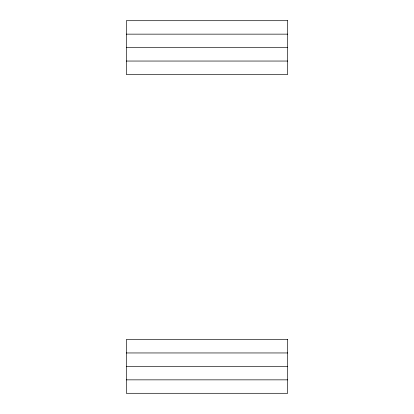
<?xml version="1.0" encoding="UTF-8"?>
<svg xmlns="http://www.w3.org/2000/svg" width="414" height="414" viewBox="0 0 414 414"><rect width="100%" height="100%" fill="white"/><g stroke="black" fill="none" stroke-linecap="round" stroke-linejoin="round"><path stroke-width="0.62" d="M126.311 34.15L287.689 34.15M126.311 47.594L287.689 47.594M126.311 61.044L287.689 61.044M126.311 352.956L287.689 352.956M126.311 366.406L287.689 366.406M126.311 379.85L287.689 379.85M287.689 20.7L126.311 20.7L126.311 74.494L287.689 74.494L287.689 20.7M287.689 339.506L126.311 339.506L126.311 393.3L287.689 393.3L287.689 339.506"/></g></svg>
